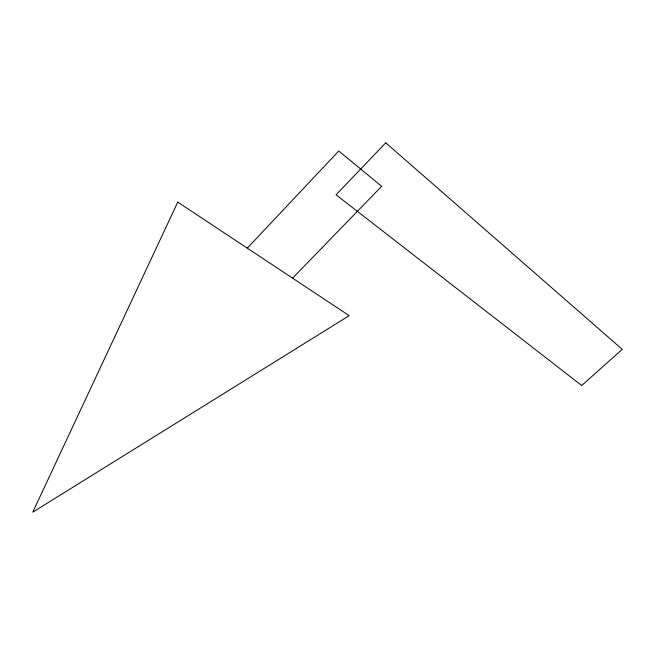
<?xml version="1.0" encoding="UTF-8"?>
<svg xmlns="http://www.w3.org/2000/svg" width="655" height="655" viewBox="0 0 655 655"><rect width="100%" height="100%" fill="white"/><g stroke="black" fill="none" stroke-linecap="round" stroke-linejoin="round"><path stroke-width="0.98" d="M247.287 248.147L338.774 151.01L381.644 186.298L292.605 278.17M177.759 202.092L32.75 512.185L349.197 315.653L177.759 202.092M385.762 142.815L336.072 194.805L581.714 385.525L622.25 349.352L385.762 142.815"/></g></svg>
